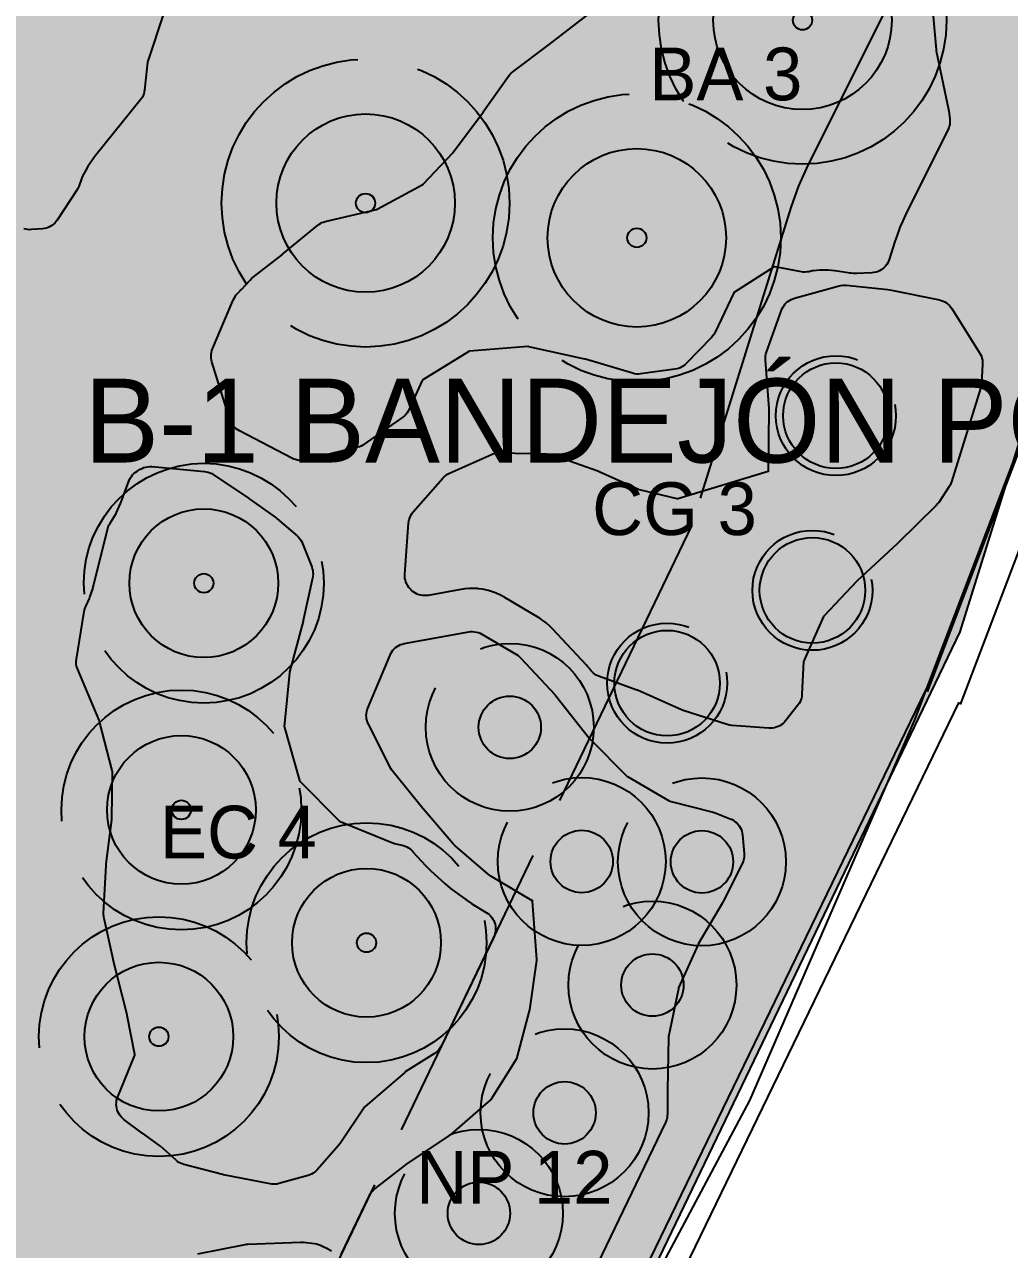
# Model space of a CAD drawing. Header units: metres. Extents: x 1 to 213, y 1 to 147.
# Drawn here: x 55.5 to 59.61, y 27.23 to 32.34 of the extents above; entities that cross this region are included whole.
import ezdxf
from ezdxf.enums import TextEntityAlignment as Align

# ---------------------------------------------------------------- set-up
doc = ezdxf.new("R2010")
doc.units = ezdxf.units.M
doc.linetypes.add('DASHED', pattern=[1.524, 1.27, -0.254])
for name, color, linetype in [('00-BASE-ARQUITECTURA', 8, 'Continuous'), ('PJ-ARBUSTOS', 82, 'Continuous'), ('PJ-COPA-ADULTA', 8, 'DASHED'), ('PJ-CUBRESUELOS', 150, 'Continuous'), ('PJ-ETIQUETAS', 7, 'Continuous'), ('PJ-GRAVILLA', 42, 'Continuous'), ('PJ-HERBACEAS', 212, 'Continuous'), ('PJ-LIMITE-JARDIN', 7, 'Continuous'), ('PJ-MASAS', 92, 'Continuous'), ('PJ-MASAS-RELLENO', 92, 'Continuous'), ('PJ-RIEGO-SECTORES', 5, 'Continuous'), ('PJ-VISIBILIDAD', 1, 'DASHED'), ('PJ-ZONAS-TIPOLOGIA', 30, 'Continuous')]:
    doc.layers.add(name, color=color, linetype=linetype)

# ---------------------------------------------------------------- blocks, each defined once
blk = doc.blocks.new('PJ_BA')
for radius in [0.372, 0.04]:
    blk.add_circle((0, 0), radius)
at = {"flags": 1}
for tag, p, height in [('CODIGO', (0.15, 0.15), 0.2), ('ESPECIE', (0.15, -0.1), 0.15), ('ZONA', (0.15, -0.3), 0.15)]:
    blk.add_attdef(tag, p, '', height=height, dxfattribs=at)
blk = doc.blocks.new('PJ_EC')
for radius in [0.31, 0.04]:
    blk.add_circle((0, 0), radius)
at = {"flags": 1}
for tag, p, height in [('CODIGO', (0.15, 0.15), 0.2), ('ESPECIE', (0.15, -0.1), 0.15), ('ZONA', (0.15, -0.3), 0.15)]:
    blk.add_attdef(tag, p, '', height=height, dxfattribs=at)
blk = doc.blocks.new('PJ_NP')
blk.add_circle((0, 0), 0.13)
at = {"flags": 1}
for tag, p, height in [('CODIGO', (0.15, 0.15), 0.2), ('ESPECIE', (0.15, -0.1), 0.15), ('ZONA', (0.15, -0.3), 0.15)]:
    blk.add_attdef(tag, p, '', height=height, dxfattribs=at)
blk = doc.blocks.new('PJ_CG')
blk.add_circle((0, 0), 0.22)
at = {"flags": 1}
for tag, p, height in [('CODIGO', (0.15, 0.15), 0.2), ('ESPECIE', (0.15, -0.1), 0.15), ('ZONA', (0.15, -0.3), 0.15)]:
    blk.add_attdef(tag, p, '', height=height, dxfattribs=at)

msp = doc.modelspace()

# ---------------------------------------------------------------- hatches: boundary and pattern name
at = {"layer": 'PJ-GRAVILLA'}
h = msp.add_hatch(dxfattribs=at)
h.set_pattern_fill('GRAVEL', scale=0.03)
h.paths.add_polyline_path([(52.0788, 40.2607), (63.1031, 40.2166), (63.1913, 39.8639), (60.2368, 32.0146), (59.8399, 31.2208), (59.3989, 29.8097), (57.7673, 26.4142), (56.4444, 24.4739), (55.2097, 23.0187), (53.0489, 21.0344), (51.9024, 20.2406), (51.8583, 39.1142), (52.0347, 39.5111), (52.0788, 40.2607)])
at = {"layer": 'PJ-MASAS-RELLENO'}
for points in [[(54.3341, 32.5802), (54.3303, 32.5875), (54.3272, 32.5952), (54.325, 32.6032), (54.3236, 32.6113), (54.3231, 32.6196), (54.3234, 32.6278), (54.3245, 32.636), (54.3607, 32.8223), (54.3624, 32.8293), (54.3647, 32.8361), (54.3676, 32.8426), (54.371, 32.8489), (54.4689, 33.0084), (54.4714, 33.0122), (54.5864, 33.1778), (54.5873, 33.1791), (54.588, 33.1804), (54.6758, 33.3597), (54.6765, 33.3613), (54.6771, 33.3631), (54.7318, 33.5599), (54.7319, 33.5605), (54.7817, 33.7515), (54.7846, 33.7604), (54.7885, 33.7689), (54.8727, 33.927), (54.8764, 33.9332), (54.8806, 33.939), (54.8853, 33.9445), (54.8905, 33.9495), (55.038, 34.0792), (55.045, 34.0847), (55.0527, 34.0894), (55.2637, 34.204), (55.2639, 34.2041), (55.4822, 34.3219), (55.4836, 34.3227), (55.4849, 34.3238), (55.6429, 34.4689), (55.6442, 34.4702), (55.6449, 34.4719), (55.7145, 34.6597), (55.7151, 34.6614), (55.7151, 34.6632), (55.7129, 34.8866), (55.7127, 34.8902), (55.6898, 35.1202), (55.6894, 35.1313), (55.6973, 35.3324), (55.698, 35.3398), (55.6993, 35.347), (55.7012, 35.3541), (55.7038, 35.361), (55.7773, 35.531), (55.781, 35.5385), (55.7855, 35.5456), (55.7907, 35.5522), (55.7966, 35.5582), (55.8031, 35.5635), (55.8101, 35.5681), (55.9735, 35.6647), (55.9804, 35.6683), (55.9876, 35.6712), (55.9951, 35.6735), (56.0028, 35.675), (56.0106, 35.6757), (56.2156, 35.6849), (56.22, 35.685), (56.4222, 35.683), (56.4239, 35.683), (56.4255, 35.6832), (56.6346, 35.7154), (56.6379, 35.7158), (56.7907, 35.7329), (56.7988, 35.7333), (56.8068, 35.733), (56.8148, 35.7319), (56.8227, 35.7299), (56.8303, 35.7272), (56.8375, 35.7238), (56.8444, 35.7196), (56.8509, 35.7147), (56.8568, 35.7093), (56.9706, 35.5928), (56.9716, 35.5919), (56.9794, 35.5844), (56.9803, 35.5835), (56.9873, 35.5773), (56.9883, 35.5764), (56.9966, 35.5695), (56.9976, 35.5687), (57.1615, 35.4408), (57.1623, 35.4402), (57.1688, 35.4354), (57.1696, 35.4348), (57.175, 35.431), (57.1767, 35.4299), (57.1903, 35.4213), (57.1921, 35.4202), (57.1974, 35.4173), (57.1992, 35.4163), (57.2136, 35.4092), (57.2155, 35.4083), (57.2215, 35.4057), (57.2224, 35.4053), (57.2299, 35.4023), (57.2309, 35.4019), (57.3995, 35.3386), (57.4003, 35.3382), (57.4071, 35.3359), (57.4079, 35.3356), (57.4135, 35.3338), (57.4152, 35.3333), (57.429, 35.3295), (57.4307, 35.329), (57.4354, 35.3279), (57.4431, 35.3258), (57.4506, 35.3228), (57.4577, 35.3191), (57.4645, 35.3148), (57.4707, 35.3098), (57.4764, 35.3041), (57.5716, 35.2007), (57.5734, 35.199), (57.5753, 35.1975), (57.7559, 35.0786), (57.7575, 35.0777), (57.7592, 35.0774), (57.957, 35.0507), (57.9588, 35.0506), (57.9606, 35.0509), (58.1489, 35.0967), (58.1591, 35.0985), (58.2936, 35.1132), (58.3016, 35.1136), (58.3096, 35.1133), (58.3175, 35.1122), (58.3252, 35.1103), (58.3328, 35.1076), (58.34, 35.1042), (58.3468, 35.1001), (58.3532, 35.0953), (58.4503, 35.0153), (58.4561, 35.01), (58.4614, 35.0041), (58.466, 34.9978), (58.47, 34.9911), (58.4734, 34.984), (58.476, 34.9766), (58.4779, 34.969), (58.479, 34.9612), (58.4929, 34.8166), (58.4933, 34.8085), (58.4928, 34.8005), (58.4915, 34.7925), (58.4895, 34.7847), (58.4867, 34.7771), (58.4148, 34.6112), (58.4146, 34.6108), (58.3366, 34.4256), (58.3348, 34.4203), (58.28, 34.2138), (58.2796, 34.212), (58.2608, 34.1257), (58.2588, 34.1184), (58.2562, 34.1113), (58.2529, 34.1046), (58.249, 34.0981), (58.2446, 34.0921), (58.0787, 33.8891), (58.0738, 33.8837), (58.0684, 33.8787), (58.0626, 33.8742), (58.0421, 33.8599), (58.038, 33.8566), (58.0115, 33.8324), (58.0097, 33.8306), (57.8183, 33.6312), (57.8127, 33.6259), (57.8067, 33.6212), (57.8003, 33.6171), (57.7935, 33.6137), (57.786, 33.6103), (57.7814, 33.6078), (57.7492, 33.5878), (57.7449, 33.5848), (57.7145, 33.5599), (57.7126, 33.5582), (57.7052, 33.5513), (57.6993, 33.5463), (57.6929, 33.5419), (57.6862, 33.5381), (57.6791, 33.535), (57.6718, 33.5326), (57.6642, 33.5309), (57.6565, 33.5299), (57.5272, 33.5202), (57.5212, 33.52), (57.2688, 33.5202), (57.2667, 33.5201), (57.2646, 33.5195), (57.0502, 33.4481), (57.0484, 33.4474), (57.0467, 33.4463), (56.9049, 33.345), (56.9032, 33.3436), (56.9018, 33.3419), (56.7694, 33.1553), (56.7679, 33.153), (56.6696, 32.9918), (56.665, 32.985), (56.6597, 32.9788), (56.5195, 32.8292), (56.5132, 32.8231), (56.3659, 32.697), (56.3634, 32.695), (56.2003, 32.5665), (56.1988, 32.5652), (56.1976, 32.5636), (56.0832, 32.3976), (56.0822, 32.396), (56.0815, 32.3943), (56.0138, 32.1885), (56.0133, 32.1865), (56.013, 32.1845), (56.0001, 32.0683), (55.9989, 32.0607), (55.997, 32.0534), (55.9944, 32.0462), (55.9911, 32.0394), (55.9872, 32.0328), (55.9827, 32.0267), (55.797, 31.7975), (55.7954, 31.7955), (55.7664, 31.7544), (55.7637, 31.75), (55.7409, 31.7067), (55.7388, 31.7019), (55.7258, 31.6669), (55.7222, 31.6586), (55.7177, 31.6508), (55.636, 31.526), (55.6312, 31.5194), (55.6258, 31.5134), (55.6198, 31.5079), (55.6132, 31.5031), (55.6062, 31.4989), (55.5988, 31.4955), (55.5911, 31.4929), (55.5832, 31.4911), (55.5751, 31.4901), (55.5282, 31.4865), (55.5204, 31.4863), (55.5126, 31.4869), (55.5049, 31.4882), (55.4974, 31.4903), (55.4901, 31.4931), (55.4831, 31.4965), (55.4765, 31.5007), (55.4703, 31.5054), (55.4647, 31.5108), (55.4618, 31.5137), (55.4605, 31.515), (55.4561, 31.5192), (55.4554, 31.5198), (55.4499, 31.5248), (55.4492, 31.5254), (55.2744, 31.6759), (55.2735, 31.6766), (55.2727, 31.6773), (55.2718, 31.6781), (55.139, 31.7893), (55.1328, 31.7951), (55.1272, 31.8016), (55.1223, 31.8085), (55.1183, 31.816), (55.115, 31.8238), (55.0882, 31.8991), (55.0876, 31.9007), (55.0868, 31.9022), (54.9819, 32.0895), (54.981, 32.091), (54.9797, 32.0922), (54.828, 32.2212), (54.8246, 32.2238), (54.6677, 32.3306), (54.6662, 32.3315), (54.6645, 32.332), (54.4813, 32.3775), (54.4737, 32.3798), (54.4663, 32.3828), (54.4593, 32.3866), (54.4527, 32.391), (54.4466, 32.3961), (54.441, 32.4017), (54.4359, 32.4079), (54.4316, 32.4146), (54.3341, 32.5802)], [(56.4414, 31.277), (56.4461, 31.2822), (56.4529, 31.2882), (56.5748, 31.3832), (56.5757, 31.3839), (56.721, 31.5041), (56.7269, 31.5085), (56.7331, 31.5124), (56.7397, 31.5157), (56.7466, 31.5183), (56.7537, 31.5203), (56.9669, 31.5704), (56.9686, 31.5709), (56.9702, 31.5717), (57.1579, 31.6729), (57.1597, 31.674), (57.1612, 31.6755), (57.2857, 31.8074), (57.2887, 31.811), (57.4112, 31.9765), (57.4117, 31.9771), (57.5181, 32.1265), (57.5231, 32.1329), (57.5288, 32.1387), (57.535, 32.1439), (57.6869, 32.259), (57.8511, 32.3846), (57.8513, 32.3847), (58.0018, 32.4992), (58.0033, 32.5004), (58.0043, 32.5019), (58.1237, 32.6985), (58.1246, 32.7001), (58.125, 32.7018), (58.1659, 32.9132), (58.1665, 32.9184), (58.1753, 33.0615), (58.1762, 33.0698), (58.178, 33.0779), (58.1807, 33.0858), (58.1842, 33.0935), (58.1884, 33.1007), (58.1934, 33.1074), (58.1957, 33.1102), (58.2178, 33.141), (58.2206, 33.1455), (58.2385, 33.1789), (58.2409, 33.1843), (58.2438, 33.1909), (58.2478, 33.1979), (58.2524, 33.2045), (58.2577, 33.2106), (58.4485, 33.4094), (58.4502, 33.4114), (58.4733, 33.4388), (58.4764, 33.443), (58.495, 33.4721), (58.4975, 33.4767), (58.5133, 33.5104), (58.5134, 33.5103), (58.5147, 33.5133), (58.5189, 33.5205), (58.5239, 33.5272), (58.6687, 33.7044), (58.6742, 33.7105), (58.6804, 33.716), (58.6871, 33.7209), (58.6942, 33.725), (58.7018, 33.7284), (58.7096, 33.7309), (58.7671, 33.7466), (58.7744, 33.7482), (58.7817, 33.7491), (58.7891, 33.7494), (58.7965, 33.749), (58.8038, 33.7479), (58.811, 33.7461), (59.0075, 33.6876), (59.0145, 33.6852), (59.0211, 33.6821), (59.0275, 33.6785), (59.0335, 33.6743), (59.1588, 33.5779), (59.1646, 33.573), (59.1698, 33.5675), (59.2582, 33.4679), (59.2625, 33.4625), (59.2664, 33.4568), (59.2698, 33.4508), (59.2726, 33.4445), (59.3379, 33.2811), (59.3404, 33.276), (59.4428, 33.098), (59.4465, 33.0909), (59.4494, 33.0835), (59.4515, 33.0757), (59.4762, 32.9662), (59.4776, 32.9582), (59.4782, 32.9502), (59.4779, 32.9421), (59.4769, 32.9341), (59.475, 32.9262), (59.4723, 32.9186), (59.4689, 32.9112), (59.4191, 32.817), (59.4166, 32.8125), (59.3164, 32.6495), (59.3155, 32.6479), (59.3151, 32.6461), (59.2807, 32.4598), (59.2805, 32.4581), (59.2806, 32.4563), (59.3, 32.2365), (59.3007, 32.2318), (59.3519, 31.9869), (59.3529, 31.9809), (59.357, 31.9492), (59.3576, 31.9413), (59.3575, 31.9334), (59.3565, 31.9255), (59.3548, 31.9178), (59.3524, 31.9103), (59.3492, 31.9031), (59.1773, 31.5593), (59.177, 31.5586), (59.1721, 31.5484), (59.1718, 31.5477), (59.1552, 31.5108), (59.1545, 31.5093), (59.1461, 31.4884), (59.1456, 31.4869), (59.1319, 31.4488), (59.1317, 31.448), (59.1281, 31.4374), (59.1278, 31.4366), (59.1047, 31.3624), (59.1019, 31.3548), (59.0983, 31.3475), (59.0939, 31.3406), (59.089, 31.3341), (59.0833, 31.3282), (59.0771, 31.3229), (59.0704, 31.3183), (59.0633, 31.3143), (59.0558, 31.3112), (59.048, 31.3088), (59.04, 31.3072), (59.0319, 31.3064), (58.9699, 31.3036), (58.9624, 31.3036), (58.9608, 31.3037), (58.9569, 31.304), (58.9462, 31.305), (58.9423, 31.3055), (58.8787, 31.315), (58.8767, 31.3152), (58.8496, 31.3178), (58.8455, 31.318), (58.8193, 31.3179), (58.8152, 31.3177), (58.7891, 31.3149), (58.7851, 31.3143), (58.7699, 31.3111), (58.7621, 31.3099), (58.7542, 31.3094), (58.7463, 31.3097), (58.7385, 31.3108), (58.6289, 31.3316), (58.6271, 31.3319), (58.6255, 31.331), (58.459, 31.2261), (58.4574, 31.225), (58.4565, 31.2234), (58.3788, 31.0588), (58.3747, 31.0511), (58.3697, 31.0439), (58.364, 31.0373), (58.2581, 30.9281), (58.2526, 30.9229), (58.2466, 30.9182), (58.2401, 30.9142), (58.2334, 30.9107), (58.2263, 30.908), (58.219, 30.9059), (58.2115, 30.9045), (58.0677, 30.8848), (58.0591, 30.8841), (58.0506, 30.8843), (58.0421, 30.8854), (58.0338, 30.8874), (57.8379, 30.9462), (57.835, 30.9469), (57.6025, 30.9982), (57.6006, 30.9985), (57.5986, 30.9985), (57.3552, 30.98), (57.3533, 30.9798), (57.3516, 30.9788), (57.16, 30.8598), (57.1584, 30.8587), (57.1575, 30.857), (57.1034, 30.7373), (57.0995, 30.7298), (57.0948, 30.7227), (57.0894, 30.7161), (57.0833, 30.7102), (57.0767, 30.7049), (56.9161, 30.5915), (56.9098, 30.5874), (56.903, 30.584), (56.896, 30.5812), (56.8887, 30.5791), (56.6703, 30.5265), (56.6622, 30.525), (56.6541, 30.5243), (56.6459, 30.5245), (56.6378, 30.5255), (56.6299, 30.5273), (56.6221, 30.5299), (56.6147, 30.5333), (56.3957, 30.6471), (56.3889, 30.6511), (56.3825, 30.6557), (56.3766, 30.661), (56.3712, 30.6668), (56.3664, 30.6731), (56.3623, 30.6798), (56.3589, 30.6869), (56.3562, 30.6943), (56.2814, 30.935), (56.2794, 30.9427), (56.2782, 30.9506), (56.2778, 30.9586), (56.2782, 30.9666), (56.2794, 30.9745), (56.2813, 30.9822), (56.2841, 30.9897), (56.3679, 31.189), (56.371, 31.1956), (56.3747, 31.2018), (56.3827, 31.214), (56.3874, 31.2204), (56.3927, 31.2264), (56.3985, 31.2317), (56.4008, 31.2336), (56.4046, 31.2372), (56.4387, 31.2741), (56.4413, 31.2771), (56.4414, 31.277)], [(57.1011, 30.2629), (57.1019, 30.2703), (57.1035, 30.2775), (57.1057, 30.2845), (57.1085, 30.2913), (57.112, 30.2979), (57.116, 30.304), (57.1206, 30.3098), (57.2436, 30.4502), (57.2496, 30.4564), (57.2562, 30.4619), (57.2634, 30.4666), (57.2711, 30.4706), (57.4462, 30.5488), (57.4527, 30.5514), (57.4595, 30.5534), (57.4665, 30.5548), (57.4735, 30.5556), (57.4806, 30.5557), (57.6768, 30.5513), (57.6852, 30.5507), (57.6935, 30.5492), (57.7015, 30.5468), (57.8895, 30.4808), (57.896, 30.4782), (58.0592, 30.4043), (58.0609, 30.4036), (58.0627, 30.4031), (58.2186, 30.3657), (58.2206, 30.3653), (58.2227, 30.3658), (58.5994, 30.479), (58.6012, 30.4797), (58.6013, 30.4815), (58.6041, 30.7371), (58.604, 30.7405), (58.5886, 30.9428), (58.5884, 30.9512), (58.5891, 30.9596), (58.5906, 30.9678), (58.593, 30.9759), (58.6555, 31.1504), (58.6584, 31.1575), (58.662, 31.1642), (58.6662, 31.1706), (58.671, 31.1766), (58.6763, 31.1821), (58.6822, 31.187), (58.6885, 31.1914), (58.6952, 31.1951), (58.7022, 31.1982), (58.7095, 31.2006), (58.8961, 31.2521), (58.9033, 31.2538), (58.9106, 31.2547), (58.918, 31.255), (58.9254, 31.2546), (59.0984, 31.2373), (59.1066, 31.236), (59.3138, 31.1932), (59.3216, 31.1912), (59.3291, 31.1884), (59.3363, 31.1848), (59.3432, 31.1806), (59.3495, 31.1757), (59.3554, 31.1701), (59.3606, 31.1641), (59.3653, 31.1575), (59.4813, 30.9733), (59.4853, 30.9661), (59.4885, 30.9585), (59.491, 30.9507), (59.4927, 30.9426), (59.4935, 30.9344), (59.4934, 30.9262), (59.4888, 30.843), (59.4881, 30.8364), (59.487, 30.8299), (59.4853, 30.8236), (59.364, 30.4354), (59.3614, 30.4284), (59.3582, 30.4216), (59.3544, 30.4152), (59.3108, 30.3492), (59.3058, 30.3425), (59.3002, 30.3363), (59.1407, 30.1792), (59.139, 30.1776), (58.9715, 30.0218), (58.9698, 30.0201), (58.8333, 29.8767), (58.8318, 29.875), (58.8308, 29.873), (58.7484, 29.6887), (58.7477, 29.687), (58.7475, 29.6851), (58.7408, 29.5495), (58.74, 29.5413), (58.7383, 29.5332), (58.7359, 29.5254), (58.7326, 29.5178), (58.7285, 29.5106), (58.7238, 29.5039), (58.6715, 29.4376), (58.6664, 29.4317), (58.6607, 29.4264), (58.6546, 29.4216), (58.6479, 29.4175), (58.641, 29.414), (58.6337, 29.4112), (58.6262, 29.4091), (58.6185, 29.4078), (58.6107, 29.4072), (58.6029, 29.4074), (58.4479, 29.4187), (58.4384, 29.42), (58.429, 29.4224), (58.2458, 29.4818), (58.2382, 29.4847), (58.0547, 29.5657), (58.0521, 29.5667), (57.8967, 29.6226), (57.8898, 29.6254), (57.8833, 29.6289), (57.877, 29.6329), (57.8712, 29.6376), (57.8658, 29.6427), (57.861, 29.6483), (57.8564, 29.6541), (57.8559, 29.6547), (57.8517, 29.6598), (57.8512, 29.6605), (57.8474, 29.6648), (57.8468, 29.6655), (57.8424, 29.6704), (57.8419, 29.671), (57.7005, 29.8225), (57.6998, 29.8232), (57.6945, 29.8287), (57.6938, 29.8293), (57.6894, 29.8337), (57.688, 29.835), (57.6765, 29.8451), (57.6751, 29.8463), (57.6706, 29.8499), (57.6691, 29.8511), (57.6567, 29.86), (57.6552, 29.8611), (57.65, 29.8645), (57.6492, 29.865), (57.6427, 29.8691), (57.6419, 29.8696), (57.4987, 29.9542), (57.4978, 29.9547), (57.4907, 29.9586), (57.4898, 29.9591), (57.4839, 29.9622), (57.4821, 29.9631), (57.4673, 29.9699), (57.4654, 29.9707), (57.4597, 29.973), (57.4578, 29.9737), (57.4424, 29.979), (57.4404, 29.9796), (57.4345, 29.9813), (57.4326, 29.9818), (57.4167, 29.9855), (57.4147, 29.9859), (57.4087, 29.987), (57.4066, 29.9873), (57.3905, 29.9893), (57.3884, 29.9895), (57.3823, 29.99), (57.3803, 29.9901), (57.364, 29.9904), (57.3619, 29.9904), (57.3558, 29.9903), (57.3538, 29.9902), (57.3375, 29.9889), (57.3355, 29.9887), (57.3289, 29.9878), (57.3279, 29.9877), (57.3199, 29.9864), (57.3189, 29.9863), (57.183, 29.9615), (57.1751, 29.9604), (57.1672, 29.9602), (57.1593, 29.9607), (57.1515, 29.962), (57.1439, 29.9641), (57.1365, 29.9669), (57.1294, 29.9705), (57.1227, 29.9747), (57.1164, 29.9795), (57.1107, 29.985), (57.1074, 29.9885), (57.1019, 29.9948), (57.0972, 30.0017), (57.0932, 30.009), (57.09, 30.0167), (57.0876, 30.0247), (57.086, 30.0329), (57.0853, 30.0412), (57.0855, 30.0495), (57.1011, 30.2629)], [(55.7216, 29.6521), (55.719, 29.6591), (55.7171, 29.6663), (55.7159, 29.6736), (55.7153, 29.6811), (55.7155, 29.6885), (55.7163, 29.6959), (55.7484, 29.8943), (55.7499, 29.9016), (55.7522, 29.9088), (55.7551, 29.9157), (55.7708, 29.9489), (55.7727, 29.9538), (55.7841, 29.9892), (55.7848, 29.9917), (55.847, 30.2398), (55.8492, 30.2468), (55.8519, 30.2536), (55.8552, 30.2601), (55.8592, 30.2663), (55.8609, 30.2688), (55.8815, 30.3025), (55.8839, 30.3072), (55.9004, 30.3446), (55.9014, 30.347), (55.9345, 30.4374), (55.9375, 30.4445), (55.9411, 30.4513), (55.9455, 30.4577), (55.9504, 30.4637), (55.9558, 30.4692), (55.9618, 30.4741), (55.9682, 30.4784), (55.9826, 30.4871), (55.9901, 30.4911), (55.9979, 30.4942), (56.0061, 30.4966), (56.0144, 30.498), (56.0228, 30.4986), (56.0313, 30.4983), (56.2498, 30.4782), (56.2577, 30.4771), (56.2654, 30.4752), (56.2729, 30.4725), (56.2801, 30.4691), (56.287, 30.465), (56.4331, 30.3672), (56.4353, 30.3656), (56.5484, 30.2843), (56.5538, 30.28), (56.6364, 30.209), (56.6421, 30.2036), (56.6471, 30.1978), (56.6516, 30.1915), (56.6555, 30.1847), (56.6587, 30.1777), (56.6972, 30.0801), (56.6997, 30.0726), (56.7015, 30.0649), (56.7025, 30.0571), (56.7028, 30.0492), (56.7022, 30.0413), (56.7009, 30.0335), (56.6621, 29.8571), (56.6613, 29.8539), (56.605, 29.641), (56.6047, 29.6394), (56.6044, 29.6378), (56.5828, 29.4138), (56.5827, 29.412), (56.5831, 29.4102), (56.646, 29.1901), (56.6467, 29.1883), (56.648, 29.1868), (56.8101, 29.0225), (56.8115, 29.0211), (56.8134, 29.0203), (57.0384, 28.9284), (57.0401, 28.9278), (57.0417, 28.9274), (57.0731, 28.9205), (57.0802, 28.9186), (57.0871, 28.9161), (57.0938, 28.9129), (57.1001, 28.9092), (57.106, 28.9048), (57.1116, 28.9), (57.1166, 28.8946), (57.1183, 28.8927), (57.1711, 28.8345), (57.1724, 28.8331), (57.1918, 28.8136), (57.1933, 28.8123), (57.2515, 28.7595), (57.253, 28.7582), (57.2742, 28.7408), (57.2757, 28.7396), (57.3389, 28.6928), (57.3405, 28.6917), (57.3633, 28.6764), (57.365, 28.6753), (57.4247, 28.6395), (57.4312, 28.6352), (57.4373, 28.6302), (57.4429, 28.6246), (57.4479, 28.6185), (57.4523, 28.6119), (57.456, 28.605), (57.459, 28.5977), (57.4612, 28.5901), (57.4627, 28.5824), (57.4635, 28.5745), (57.4634, 28.5666), (57.4626, 28.5588), (57.4611, 28.5511), (57.4587, 28.5435), (57.4557, 28.5363), (57.2382, 28.0837), (57.2346, 28.0771), (57.2305, 28.0709), (57.2258, 28.0651), (57.2206, 28.0598), (57.2149, 28.0549), (57.2088, 28.0507), (57.0873, 27.974), (57.086, 27.9732), (57.0849, 27.9723), (56.92, 27.8296), (56.9187, 27.8284), (56.9177, 27.827), (56.8154, 27.6752), (56.8089, 27.6668), (56.72, 27.5665), (56.7147, 27.5611), (56.7088, 27.5561), (56.7026, 27.5518), (56.6959, 27.5481), (56.689, 27.545), (56.6817, 27.5426), (56.5602, 27.5085), (56.553, 27.5069), (56.5456, 27.5059), (56.5381, 27.5056), (56.5306, 27.506), (56.5233, 27.5071), (56.3301, 27.545), (56.3252, 27.5461), (56.1646, 27.5882), (56.1574, 27.5904), (56.1505, 27.5933), (56.1438, 27.5969), (56.1375, 27.6011), (56.1317, 27.6059), (56.0662, 27.6643), (56.063, 27.6669), (55.9912, 27.7185), (55.9899, 27.7195), (55.9144, 27.7762), (55.9082, 27.7814), (55.9025, 27.7872), (55.8975, 27.7936), (55.8931, 27.8004), (55.8894, 27.8076), (55.8865, 27.8152), (55.8844, 27.823), (55.883, 27.831), (55.8825, 27.8391), (55.8828, 27.8472), (55.8839, 27.8552), (55.8858, 27.8631), (55.8885, 27.8707), (55.9598, 28.0436), (55.9604, 28.0454), (55.9602, 28.0473), (55.9278, 28.21), (55.9274, 28.2119), (55.87, 28.4421), (55.8695, 28.4441), (55.8316, 28.6147), (55.8304, 28.6218), (55.8298, 28.6289), (55.8298, 28.6361), (55.8399, 28.8354), (55.8405, 28.8414), (55.864, 29.026), (55.8643, 29.0307), (55.8664, 29.2282), (55.8663, 29.2299), (55.8659, 29.2317), (55.8125, 29.4351), (55.8107, 29.4404), (55.7216, 29.6521)], [(55.9372, 26.312), (55.9347, 26.3161), (55.8473, 26.4401), (55.8432, 26.4465), (55.8398, 26.4533), (55.7706, 26.6068), (55.7676, 26.6143), (55.7654, 26.6221), (55.7641, 26.6301), (55.7635, 26.6381), (55.7602, 26.8079), (55.7604, 26.8157), (55.7614, 26.8235), (55.7632, 26.8312), (55.7657, 26.8387), (55.769, 26.8459), (55.8468, 26.998), (55.8503, 27.0041), (55.8544, 27.01), (55.8589, 27.0154), (55.8639, 27.0205), (55.8694, 27.025), (56.0119, 27.1343), (56.0184, 27.1388), (56.0253, 27.1426), (56.0325, 27.1457), (56.2106, 27.2123), (56.2167, 27.2143), (56.2229, 27.2158), (56.4194, 27.2552), (56.4259, 27.2562), (56.4323, 27.2567), (56.6505, 27.2643), (56.6565, 27.2643), (56.6624, 27.2638), (56.7082, 27.2585), (56.7168, 27.2571), (56.7252, 27.2547), (56.7333, 27.2514), (56.7533, 27.2419), (56.7568, 27.2402), (56.7793, 27.2281), (56.7827, 27.2262), (56.8093, 27.2103), (56.811, 27.2093), (56.8146, 27.2074), (56.8163, 27.2066), (56.8172, 27.2082), (56.8191, 27.2117), (56.82, 27.2135), (56.9379, 27.4587), (56.9414, 27.4653), (56.9455, 27.4714), (56.9501, 27.4772), (56.9553, 27.4825), (56.9609, 27.4873), (57.0842, 27.583), (57.0887, 27.5863), (57.2787, 27.7138), (57.2827, 27.7169), (57.4444, 27.8585), (57.4458, 27.8598), (57.447, 27.8615), (57.552, 28.0306), (57.5529, 28.0323), (57.5535, 28.0341), (57.6052, 28.2285), (57.6061, 28.2331), (57.6351, 28.4383), (57.6353, 28.4404), (57.6352, 28.4426), (57.617, 28.6866), (57.6168, 28.6885), (57.6152, 28.6895), (57.4442, 28.7901), (57.4381, 28.7941), (57.4324, 28.7986), (57.2937, 28.9187), (57.2894, 28.9228), (57.2853, 28.9272), (57.162, 29.0716), (57.1608, 29.0731), (57.0366, 29.2259), (57.0316, 29.2327), (57.0274, 29.24), (56.9335, 29.4241), (56.9303, 29.4312), (56.9278, 29.4385), (56.926, 29.446), (56.925, 29.4536), (56.9247, 29.4613), (56.9252, 29.469), (56.9264, 29.4767), (56.9283, 29.4841), (56.9309, 29.4914), (57.0235, 29.7125), (57.0269, 29.7196), (57.031, 29.7264), (57.0358, 29.7328), (57.0412, 29.7386), (57.0471, 29.7439), (57.0536, 29.7486), (57.0604, 29.7526), (57.0677, 29.7559), (57.0752, 29.7585), (57.0829, 29.7603), (57.3517, 29.8093), (57.3597, 29.8103), (57.3679, 29.8105), (57.376, 29.8099), (57.3841, 29.8085), (57.3919, 29.8063), (57.3995, 29.8032), (57.4067, 29.7994), (57.5508, 29.7144), (57.5571, 29.7102), (57.5631, 29.7054), (57.5686, 29.7001), (57.7105, 29.5479), (57.7149, 29.5429), (57.8556, 29.3645), (57.8586, 29.3611), (58.0106, 29.2077), (58.0119, 29.2065), (58.0134, 29.2055), (58.1868, 29.1052), (58.1884, 29.1044), (58.1901, 29.1039), (58.37, 29.0571), (58.3787, 29.0543), (58.4419, 29.0298), (58.4492, 29.0265), (58.4562, 29.0225), (58.4628, 29.0178), (58.4688, 29.0125), (58.4743, 29.0066), (58.4792, 29.0001), (58.4833, 28.9932), (58.4868, 28.986), (58.4895, 28.9784), (58.4915, 28.9705), (58.4926, 28.9626), (58.4997, 28.8852), (58.5001, 28.8778), (58.4997, 28.8704), (58.4987, 28.863), (58.497, 28.8558), (58.4946, 28.8487), (58.4915, 28.8419), (58.4122, 28.6844), (58.4098, 28.6799), (58.3098, 28.5092), (58.3078, 28.5054), (58.2267, 28.3254), (58.2259, 28.3233), (58.2254, 28.3211), (58.1851, 28.1209), (58.1848, 28.1192), (58.1847, 28.1174), (58.1802, 27.8977), (58.1802, 27.8971), (58.1797, 27.7981), (58.1793, 27.791), (58.1783, 27.784), (58.1768, 27.7771), (58.1746, 27.7704), (58.1718, 27.7639), (57.8895, 27.1765), (57.8858, 27.1696), (57.8815, 27.1632), (57.8765, 27.1572), (57.871, 27.1517), (57.8649, 27.1468), (57.6882, 27.0163), (57.6851, 27.0138), (57.5267, 26.8705), (57.525, 26.8688), (57.5236, 26.867), (57.4109, 26.7025), (57.4084, 26.6982), (57.3244, 26.5348), (57.3241, 26.5343), (57.232, 26.3582), (57.2278, 26.3511), (57.1217, 26.191), (57.1149, 26.1821), (56.9844, 26.0348), (56.983, 26.0332), (56.8455, 25.8859), (56.8445, 25.8847), (56.8435, 25.8834), (56.7323, 25.7191), (56.7314, 25.7175), (56.7307, 25.7159), (56.6643, 25.5199), (56.6638, 25.5184), (56.611, 25.3385), (56.6083, 25.3308), (56.6048, 25.3234), (56.6006, 25.3164), (56.5956, 25.3098), (56.5901, 25.3038), (56.5839, 25.2984), (56.5772, 25.2936), (56.5701, 25.2896), (56.5626, 25.2863), (56.3492, 25.2054), (56.3421, 25.2031), (56.3347, 25.2015), (56.3272, 25.2005), (56.3196, 25.2003), (56.3121, 25.2007), (56.3046, 25.2019), (56.2973, 25.2038), (56.1186, 25.2589), (56.1105, 25.2619), (56.1028, 25.2657), (56.0956, 25.2703), (56.0889, 25.2757), (55.9203, 25.4261), (55.9144, 25.432), (55.9091, 25.4384), (55.9045, 25.4454), (55.9007, 25.4528), (55.8976, 25.4605), (55.8954, 25.4685), (55.8941, 25.4767), (55.8935, 25.485), (55.8908, 25.7599), (55.8911, 25.7673), (55.8921, 25.7747), (55.8937, 25.782), (55.896, 25.789), (55.899, 25.7958), (55.9025, 25.8024), (55.9067, 25.8085), (56.0676, 26.0243), (56.0687, 26.026), (56.0681, 26.0278), (56.0047, 26.186), (56.0028, 26.1901), (55.9372, 26.312)]]:
    msp.add_hatch(color=7, dxfattribs=at).paths.add_polyline_path(points)

# ---------------------------------------------------------------- linework, layer by layer
at = {"layer": '00-BASE-ARQUITECTURA'}
for points in [[(132.6056, 42.4603), (98.813, 42.4497), (51.9289, 42.4709), (51.9183, 40.2061), (63.2954, 40.1637), (62.5016, 38.0788), (61.8984, 36.4807), (60.5119, 32.8612), (59.8875, 31.2208), (59.2102, 29.4428), (58.5223, 27.8553), (57.9402, 26.7652), (56.6173, 24.7438), (54.7229, 22.5637), (53.0189, 21.0502), (52.1723, 20.4152), (50.426, 19.3146), (48.5316, 18.3832)], [(63.2954, 40.1637), (59.2631, 29.5592)], [(63.4541, 40.1637), (59.4007, 29.5063)], [(40.69, 16.7746), (44.1613, 17.0769), (47.4647, 17.9601), (50.5373, 19.3807), (53.3161, 21.2954), (55.7378, 23.6606), (57.7396, 26.433), (59.2582, 29.5689)], [(40.6899, 16.6265), (44.1871, 16.931), (47.5152, 17.8207), (50.6107, 19.252), (53.4102, 21.181), (55.8501, 23.5639), (57.8667, 26.3569), (59.3967, 29.5163)]]:
    msp.add_lwpolyline(points, dxfattribs=at)
at = {"layer": 'PJ-COPA-ADULTA'}
for centre, radius in [((58.7431, 32.3595), 0.6), ((56.9217, 31.5971), 0.6), ((58.0525, 31.4525), 0.6), ((58.8823, 30.7107), 0.25), ((56.2474, 30.0122), 0.5), ((58.7843, 29.9823), 0.25), ((58.1787, 29.5954), 0.25), ((57.5228, 29.4112), 0.35), ((56.1538, 29.0668), 0.5), ((57.8227, 28.8517), 0.35), ((58.3238, 28.8503), 0.35), ((56.9256, 28.513), 0.5), ((58.1174, 28.3364), 0.35), ((56.0601, 28.1214), 0.5), ((57.7512, 27.8037), 0.35), ((57.394, 27.3846), 0.35)]:
    msp.add_circle(centre, radius, dxfattribs=at)
at = {"layer": 'PJ-LIMITE-JARDIN'}
msp.add_lwpolyline([(52.0788, 40.2607), (63.1031, 40.2166), (63.1913, 39.8639), (60.2368, 32.0146), (59.8399, 31.2208), (59.3989, 29.8097), (57.7673, 26.4142), (56.4444, 24.4739), (55.2097, 23.0187), (53.0489, 21.0344), (51.9024, 20.2406), (51.8583, 39.1142), (52.0347, 39.5111), (52.0788, 40.2607)], close=True, dxfattribs=at)
at = {"layer": 'PJ-MASAS'}
for points in [[(59.2806, 32.4563), (59.3, 32.2365), (59.3007, 32.2318), (59.3519, 31.9869), (59.3529, 31.9809), (59.357, 31.9492), (59.3576, 31.9413), (59.3575, 31.9334), (59.3565, 31.9255), (59.3548, 31.9178), (59.3524, 31.9103), (59.3492, 31.9031), (59.1773, 31.5593), (59.177, 31.5586), (59.1721, 31.5484), (59.1718, 31.5477), (59.1552, 31.5108), (59.1545, 31.5093), (59.1461, 31.4884), (59.1456, 31.4869), (59.1319, 31.4488), (59.1317, 31.448), (59.1281, 31.4374), (59.1278, 31.4366), (59.1047, 31.3624), (59.1019, 31.3548), (59.0983, 31.3475), (59.0939, 31.3406), (59.089, 31.3341), (59.0833, 31.3282), (59.0771, 31.3229), (59.0704, 31.3183), (59.0633, 31.3143), (59.0558, 31.3112), (59.048, 31.3088), (59.04, 31.3072), (59.0319, 31.3064), (58.9699, 31.3036), (58.9624, 31.3036), (58.9608, 31.3037), (58.9569, 31.304), (58.9462, 31.305), (58.9423, 31.3055), (58.8787, 31.315), (58.8767, 31.3152), (58.8496, 31.3178), (58.8455, 31.318), (58.8193, 31.3179), (58.8152, 31.3177), (58.7891, 31.3149), (58.7851, 31.3143), (58.7699, 31.3111), (58.7621, 31.3099), (58.7542, 31.3094), (58.7463, 31.3097), (58.7385, 31.3108), (58.6289, 31.3316), (58.6271, 31.3319), (58.6255, 31.331), (58.459, 31.2261), (58.4574, 31.225), (58.4565, 31.2234), (58.3788, 31.0588), (58.3747, 31.0511), (58.3697, 31.0439), (58.364, 31.0373), (58.2581, 30.9281), (58.2526, 30.9229), (58.2466, 30.9182), (58.2401, 30.9142), (58.2334, 30.9107), (58.2263, 30.908), (58.219, 30.9059), (58.2115, 30.9045), (58.0677, 30.8848), (58.0591, 30.8841), (58.0506, 30.8843), (58.0421, 30.8854), (58.0338, 30.8874), (57.8379, 30.9462), (57.835, 30.9469), (57.6025, 30.9982), (57.6006, 30.9985), (57.5986, 30.9985), (57.3552, 30.98), (57.3533, 30.9798), (57.3516, 30.9788), (57.16, 30.8598), (57.1584, 30.8587), (57.1575, 30.857), (57.1034, 30.7373), (57.0995, 30.7298), (57.0948, 30.7227), (57.0894, 30.7161), (57.0833, 30.7102), (57.0767, 30.7049), (56.9161, 30.5915), (56.9098, 30.5874), (56.903, 30.584), (56.896, 30.5812), (56.8887, 30.5791), (56.6703, 30.5265), (56.6622, 30.525), (56.6541, 30.5243), (56.6459, 30.5245), (56.6378, 30.5255), (56.6299, 30.5273), (56.6221, 30.5299), (56.6147, 30.5333), (56.3957, 30.6471), (56.3889, 30.6511), (56.3825, 30.6557), (56.3766, 30.661), (56.3712, 30.6668), (56.3664, 30.6731), (56.3623, 30.6798), (56.3589, 30.6869), (56.3562, 30.6943), (56.2814, 30.935), (56.2794, 30.9427), (56.2782, 30.9506), (56.2778, 30.9586), (56.2782, 30.9666), (56.2794, 30.9745), (56.2813, 30.9822), (56.2841, 30.9897), (56.3679, 31.189), (56.371, 31.1956), (56.3747, 31.2018), (56.3827, 31.214), (56.3874, 31.2204), (56.3927, 31.2264), (56.3985, 31.2317), (56.4008, 31.2336), (56.4046, 31.2372), (56.4387, 31.2741), (56.4413, 31.2771), (56.4414, 31.277), (56.4414, 31.277), (56.4461, 31.2822), (56.4529, 31.2882), (56.5748, 31.3832), (56.5757, 31.3839), (56.721, 31.5041), (56.7269, 31.5085), (56.7331, 31.5124), (56.7397, 31.5157), (56.7466, 31.5183), (56.7537, 31.5203), (56.9669, 31.5704), (56.9686, 31.5709), (56.9702, 31.5717), (57.1579, 31.6729), (57.1597, 31.674), (57.1612, 31.6755), (57.2857, 31.8074), (57.2887, 31.811), (57.4112, 31.9765), (57.4117, 31.9771), (57.5181, 32.1265), (57.5231, 32.1329), (57.5288, 32.1387), (57.535, 32.1439), (57.6869, 32.259), (57.8511, 32.3846)], [(56.0815, 32.3943), (56.0138, 32.1885), (56.0133, 32.1865), (56.013, 32.1845), (56.0001, 32.0683), (55.9989, 32.0607), (55.997, 32.0534), (55.9944, 32.0462), (55.9911, 32.0394), (55.9872, 32.0328), (55.9827, 32.0267), (55.797, 31.7975), (55.7954, 31.7955), (55.7664, 31.7544), (55.7637, 31.75), (55.7409, 31.7067), (55.7388, 31.7019), (55.7258, 31.6669), (55.7222, 31.6586), (55.7177, 31.6508), (55.636, 31.526), (55.6312, 31.5194), (55.6258, 31.5134), (55.6198, 31.5079), (55.6132, 31.5031), (55.6062, 31.4989), (55.5988, 31.4955), (55.5911, 31.4929), (55.5832, 31.4911), (55.5751, 31.4901), (55.5282, 31.4865), (55.5204, 31.4863), (55.5126, 31.4869), (55.5049, 31.4882), (55.4974, 31.4903)], [(56.82, 27.2135), (56.9379, 27.4587), (56.9414, 27.4653), (56.9455, 27.4714), (56.9501, 27.4772), (56.9553, 27.4825), (56.9609, 27.4873), (57.0842, 27.583), (57.0887, 27.5863), (57.2787, 27.7138), (57.2827, 27.7169), (57.4444, 27.8585), (57.4458, 27.8598), (57.447, 27.8615), (57.552, 28.0306), (57.5529, 28.0323), (57.5535, 28.0341), (57.6052, 28.2285), (57.6061, 28.2331), (57.6351, 28.4383), (57.6353, 28.4404), (57.6352, 28.4426), (57.617, 28.6866), (57.6168, 28.6885), (57.6152, 28.6895), (57.4442, 28.7901), (57.4381, 28.7941), (57.4324, 28.7986), (57.2937, 28.9187), (57.2894, 28.9228), (57.2853, 28.9272), (57.162, 29.0716), (57.1608, 29.0731), (57.0366, 29.2259), (57.0316, 29.2327), (57.0274, 29.24), (56.9335, 29.4241), (56.9303, 29.4312), (56.9278, 29.4385), (56.926, 29.446), (56.925, 29.4536), (56.9247, 29.4613), (56.9252, 29.469), (56.9264, 29.4767), (56.9283, 29.4841), (56.9309, 29.4914), (57.0235, 29.7125), (57.0269, 29.7196), (57.031, 29.7264), (57.0358, 29.7328), (57.0412, 29.7386), (57.0471, 29.7439), (57.0536, 29.7486), (57.0604, 29.7526), (57.0677, 29.7559), (57.0752, 29.7585), (57.0829, 29.7603), (57.3517, 29.8093), (57.3597, 29.8103), (57.3679, 29.8105), (57.376, 29.8099), (57.3841, 29.8085), (57.3919, 29.8063), (57.3995, 29.8032), (57.4067, 29.7994), (57.5508, 29.7144), (57.5571, 29.7102), (57.5631, 29.7054), (57.5686, 29.7001), (57.7105, 29.5479), (57.7149, 29.5429), (57.8556, 29.3645), (57.8586, 29.3611), (58.0106, 29.2077), (58.0119, 29.2065), (58.0134, 29.2055), (58.1868, 29.1052), (58.1884, 29.1044), (58.1901, 29.1039), (58.37, 29.0571), (58.3787, 29.0543), (58.4419, 29.0298), (58.4492, 29.0265), (58.4562, 29.0225), (58.4628, 29.0178), (58.4688, 29.0125), (58.4743, 29.0066), (58.4792, 29.0001), (58.4833, 28.9932), (58.4868, 28.986), (58.4895, 28.9784), (58.4915, 28.9705), (58.4926, 28.9626), (58.4997, 28.8852), (58.5001, 28.8778), (58.4997, 28.8704), (58.4987, 28.863), (58.497, 28.8558), (58.4946, 28.8487), (58.4915, 28.8419), (58.4122, 28.6844), (58.4098, 28.6799), (58.3098, 28.5092), (58.3078, 28.5054), (58.2267, 28.3254), (58.2259, 28.3233), (58.2254, 28.3211), (58.1851, 28.1209), (58.1848, 28.1192), (58.1847, 28.1174), (58.1802, 27.8977), (58.1802, 27.8971), (58.1797, 27.7981), (58.1793, 27.791), (58.1783, 27.784), (58.1768, 27.7771), (58.1746, 27.7704), (58.1718, 27.7639), (57.8895, 27.1765)], [(56.2229, 27.2158), (56.4194, 27.2552), (56.4259, 27.2562), (56.4323, 27.2567), (56.6505, 27.2643), (56.6565, 27.2643), (56.6624, 27.2638), (56.7082, 27.2585), (56.7168, 27.2571), (56.7252, 27.2547), (56.7333, 27.2514), (56.7533, 27.2419), (56.7568, 27.2402), (56.7793, 27.2281)]]:
    msp.add_lwpolyline(points, dxfattribs=at)
for points in [[(57.1011, 30.2629), (57.1019, 30.2703), (57.1035, 30.2775), (57.1057, 30.2845), (57.1085, 30.2913), (57.112, 30.2979), (57.116, 30.304), (57.1206, 30.3098), (57.2436, 30.4502), (57.2496, 30.4564), (57.2562, 30.4619), (57.2634, 30.4666), (57.2711, 30.4706), (57.4462, 30.5488), (57.4527, 30.5514), (57.4595, 30.5534), (57.4665, 30.5548), (57.4735, 30.5556), (57.4806, 30.5557), (57.6768, 30.5513), (57.6852, 30.5507), (57.6935, 30.5492), (57.7015, 30.5468), (57.8895, 30.4808), (57.896, 30.4782), (58.0592, 30.4043), (58.0609, 30.4036), (58.0627, 30.4031), (58.2186, 30.3657), (58.2206, 30.3653), (58.2227, 30.3658), (58.5994, 30.479), (58.6012, 30.4797), (58.6013, 30.4815), (58.6041, 30.7371), (58.604, 30.7405), (58.5886, 30.9428), (58.5884, 30.9512), (58.5891, 30.9596), (58.5906, 30.9678), (58.593, 30.9759), (58.6555, 31.1504), (58.6584, 31.1575), (58.662, 31.1642), (58.6662, 31.1706), (58.671, 31.1766), (58.6763, 31.1821), (58.6822, 31.187), (58.6885, 31.1914), (58.6952, 31.1951), (58.7022, 31.1982), (58.7095, 31.2006), (58.8961, 31.2521), (58.9033, 31.2538), (58.9106, 31.2547), (58.918, 31.255), (58.9254, 31.2546), (59.0984, 31.2373), (59.1066, 31.236), (59.3138, 31.1932), (59.3216, 31.1912), (59.3291, 31.1884), (59.3363, 31.1848), (59.3432, 31.1806), (59.3495, 31.1757), (59.3554, 31.1701), (59.3606, 31.1641), (59.3653, 31.1575), (59.4813, 30.9733), (59.4853, 30.9661), (59.4885, 30.9585), (59.491, 30.9507), (59.4927, 30.9426), (59.4935, 30.9344), (59.4934, 30.9262), (59.4888, 30.843), (59.4881, 30.8364), (59.487, 30.8299), (59.4853, 30.8236), (59.364, 30.4354), (59.3614, 30.4284), (59.3582, 30.4216), (59.3544, 30.4152), (59.3108, 30.3492), (59.3058, 30.3425), (59.3002, 30.3363), (59.1407, 30.1792), (59.139, 30.1776), (58.9715, 30.0218), (58.9698, 30.0201), (58.8333, 29.8767), (58.8318, 29.875), (58.8308, 29.873), (58.7484, 29.6887), (58.7477, 29.687), (58.7475, 29.6851), (58.7408, 29.5495), (58.74, 29.5413), (58.7383, 29.5332), (58.7359, 29.5254), (58.7326, 29.5178), (58.7285, 29.5106), (58.7238, 29.5039), (58.6715, 29.4376), (58.6664, 29.4317), (58.6607, 29.4264), (58.6546, 29.4216), (58.6479, 29.4175), (58.641, 29.414), (58.6337, 29.4112), (58.6262, 29.4091), (58.6185, 29.4078), (58.6107, 29.4072), (58.6029, 29.4074), (58.4479, 29.4187), (58.4384, 29.42), (58.429, 29.4224), (58.2458, 29.4818), (58.2382, 29.4847), (58.0547, 29.5657), (58.0521, 29.5667), (57.8967, 29.6226), (57.8898, 29.6254), (57.8833, 29.6289), (57.877, 29.6329), (57.8712, 29.6376), (57.8658, 29.6427), (57.861, 29.6483), (57.8564, 29.6541), (57.8559, 29.6547), (57.8517, 29.6598), (57.8512, 29.6605), (57.8474, 29.6648), (57.8468, 29.6655), (57.8424, 29.6704), (57.8419, 29.671), (57.7005, 29.8225), (57.6998, 29.8232), (57.6945, 29.8287), (57.6938, 29.8293), (57.6894, 29.8337), (57.688, 29.835), (57.6765, 29.8451), (57.6751, 29.8463), (57.6706, 29.8499), (57.6691, 29.8511), (57.6567, 29.86), (57.6552, 29.8611), (57.65, 29.8645), (57.6492, 29.865), (57.6427, 29.8691), (57.6419, 29.8696), (57.4987, 29.9542), (57.4978, 29.9547), (57.4907, 29.9586), (57.4898, 29.9591), (57.4839, 29.9622), (57.4821, 29.9631), (57.4673, 29.9699), (57.4654, 29.9707), (57.4597, 29.973), (57.4578, 29.9737), (57.4424, 29.979), (57.4404, 29.9796), (57.4345, 29.9813), (57.4326, 29.9818), (57.4167, 29.9855), (57.4147, 29.9859), (57.4087, 29.987), (57.4066, 29.9873), (57.3905, 29.9893), (57.3884, 29.9895), (57.3823, 29.99), (57.3803, 29.9901), (57.364, 29.9904), (57.3619, 29.9904), (57.3558, 29.9903), (57.3538, 29.9902), (57.3375, 29.9889), (57.3355, 29.9887), (57.3289, 29.9878), (57.3279, 29.9877), (57.3199, 29.9864), (57.3189, 29.9863), (57.183, 29.9615), (57.1751, 29.9604), (57.1672, 29.9602), (57.1593, 29.9607), (57.1515, 29.962), (57.1439, 29.9641), (57.1365, 29.9669), (57.1294, 29.9705), (57.1227, 29.9747), (57.1164, 29.9795), (57.1107, 29.985), (57.1074, 29.9885), (57.1019, 29.9948), (57.0972, 30.0017), (57.0932, 30.009), (57.09, 30.0167), (57.0876, 30.0247), (57.086, 30.0329), (57.0853, 30.0412), (57.0855, 30.0495), (57.1011, 30.2629)], [(55.7216, 29.6521), (55.719, 29.6591), (55.7171, 29.6663), (55.7159, 29.6736), (55.7153, 29.6811), (55.7155, 29.6885), (55.7163, 29.6959), (55.7484, 29.8943), (55.7499, 29.9016), (55.7522, 29.9088), (55.7551, 29.9157), (55.7708, 29.9489), (55.7727, 29.9538), (55.7841, 29.9892), (55.7848, 29.9917), (55.847, 30.2398), (55.8492, 30.2468), (55.8519, 30.2536), (55.8552, 30.2601), (55.8592, 30.2663), (55.8609, 30.2688), (55.8815, 30.3025), (55.8839, 30.3072), (55.9004, 30.3446), (55.9014, 30.347), (55.9345, 30.4374), (55.9375, 30.4445), (55.9411, 30.4513), (55.9455, 30.4577), (55.9504, 30.4637), (55.9558, 30.4692), (55.9618, 30.4741), (55.9682, 30.4784), (55.9826, 30.4871), (55.9901, 30.4911), (55.9979, 30.4942), (56.0061, 30.4966), (56.0144, 30.498), (56.0228, 30.4986), (56.0313, 30.4983), (56.2498, 30.4782), (56.2577, 30.4771), (56.2654, 30.4752), (56.2729, 30.4725), (56.2801, 30.4691), (56.287, 30.465), (56.4331, 30.3672), (56.4353, 30.3656), (56.5484, 30.2843), (56.5538, 30.28), (56.6364, 30.209), (56.6421, 30.2036), (56.6471, 30.1978), (56.6516, 30.1915), (56.6555, 30.1847), (56.6587, 30.1777), (56.6972, 30.0801), (56.6997, 30.0726), (56.7015, 30.0649), (56.7025, 30.0571), (56.7028, 30.0492), (56.7022, 30.0413), (56.7009, 30.0335), (56.6621, 29.8571), (56.6613, 29.8539), (56.605, 29.641), (56.6047, 29.6394), (56.6044, 29.6378), (56.5828, 29.4138), (56.5827, 29.412), (56.5831, 29.4102), (56.646, 29.1901), (56.6467, 29.1883), (56.648, 29.1868), (56.8101, 29.0225), (56.8115, 29.0211), (56.8134, 29.0203), (57.0384, 28.9284), (57.0401, 28.9278), (57.0417, 28.9274), (57.0731, 28.9205), (57.0802, 28.9186), (57.0871, 28.9161), (57.0938, 28.9129), (57.1001, 28.9092), (57.106, 28.9048), (57.1116, 28.9), (57.1166, 28.8946), (57.1183, 28.8927), (57.1711, 28.8345), (57.1724, 28.8331), (57.1918, 28.8136), (57.1933, 28.8123), (57.2515, 28.7595), (57.253, 28.7582), (57.2742, 28.7408), (57.2757, 28.7396), (57.3389, 28.6928), (57.3405, 28.6917), (57.3633, 28.6764), (57.365, 28.6753), (57.4247, 28.6395), (57.4312, 28.6352), (57.4373, 28.6302), (57.4429, 28.6246), (57.4479, 28.6185), (57.4523, 28.6119), (57.456, 28.605), (57.459, 28.5977), (57.4612, 28.5901), (57.4627, 28.5824), (57.4635, 28.5745), (57.4634, 28.5666), (57.4626, 28.5588), (57.4611, 28.5511), (57.4587, 28.5435), (57.4557, 28.5363), (57.2382, 28.0837), (57.2346, 28.0771), (57.2305, 28.0709), (57.2258, 28.0651), (57.2206, 28.0598), (57.2149, 28.0549), (57.2088, 28.0507), (57.0873, 27.974), (57.086, 27.9732), (57.0849, 27.9723), (56.92, 27.8296), (56.9187, 27.8284), (56.9177, 27.827), (56.8154, 27.6752), (56.8089, 27.6668), (56.72, 27.5665), (56.7147, 27.5611), (56.7088, 27.5561), (56.7026, 27.5518), (56.6959, 27.5481), (56.689, 27.545), (56.6817, 27.5426), (56.5602, 27.5085), (56.553, 27.5069), (56.5456, 27.5059), (56.5381, 27.5056), (56.5306, 27.506), (56.5233, 27.5071), (56.3301, 27.545), (56.3252, 27.5461), (56.1646, 27.5882), (56.1574, 27.5904), (56.1505, 27.5933), (56.1438, 27.5969), (56.1375, 27.6011), (56.1317, 27.6059), (56.0662, 27.6643), (56.063, 27.6669), (55.9912, 27.7185), (55.9899, 27.7195), (55.9144, 27.7762), (55.9082, 27.7814), (55.9025, 27.7872), (55.8975, 27.7936), (55.8931, 27.8004), (55.8894, 27.8076), (55.8865, 27.8152), (55.8844, 27.823), (55.883, 27.831), (55.8825, 27.8391), (55.8828, 27.8472), (55.8839, 27.8552), (55.8858, 27.8631), (55.8885, 27.8707), (55.9598, 28.0436), (55.9604, 28.0454), (55.9602, 28.0473), (55.9278, 28.21), (55.9274, 28.2119), (55.87, 28.4421), (55.8695, 28.4441), (55.8316, 28.6147), (55.8304, 28.6218), (55.8298, 28.6289), (55.8298, 28.6361), (55.8399, 28.8354), (55.8405, 28.8414), (55.864, 29.026), (55.8643, 29.0307), (55.8664, 29.2282), (55.8663, 29.2299), (55.8659, 29.2317), (55.8125, 29.4351), (55.8107, 29.4404), (55.7216, 29.6521)]]:
    msp.add_lwpolyline(points, close=True, dxfattribs=at)
at = {"layer": 'PJ-RIEGO-SECTORES'}
msp.add_lwpolyline([(63.1031, 40.2166), (63.1913, 39.8639), (60.2368, 32.0146), (59.8399, 31.2208), (59.3989, 29.8097), (57.7673, 26.4142), (56.4444, 24.4739), (55.2097, 23.0187), (53.0489, 21.0344), (51.9024, 20.2406), (51.8583, 39.1142), (52.0347, 39.5111), (52.0788, 40.2607), (63.1031, 40.2166)], close=True, dxfattribs=at)
at = {"layer": 'PJ-VISIBILIDAD'}
msp.add_lwpolyline([(53.0966, 22.7074), (53.0589, 38.8609), (53.1313, 39.0237), (53.1441, 39.0565), (61.5925, 39.0227), (59.1356, 32.4956), (58.7666, 31.7575), (58.727, 31.6696), (58.6945, 31.5787), (58.2796, 30.2509), (56.7249, 27.0155), (55.4885, 25.2021), (54.343, 23.8521), (53.0966, 22.7074)], close=True, dxfattribs=at)

# ---------------------------------------------------------------- block references
at = {"layer": 'PJ-ARBUSTOS'}
for name, p in [('PJ_BA', (58.7431, 32.3595)), ('PJ_BA', (56.9217, 31.5971)), ('PJ_BA', (58.0525, 31.4525)), ('PJ_EC', (56.2474, 30.0122)), ('PJ_EC', (56.1538, 29.0668)), ('PJ_EC', (56.9256, 28.513)), ('PJ_EC', (56.0601, 28.1214))]:
    msp.add_blockref(name, p, dxfattribs=at)
at = {"layer": 'PJ-CUBRESUELOS'}
for p in [(57.5228, 29.4112), (57.8227, 28.8517), (58.3238, 28.8503), (58.1174, 28.3364), (57.7512, 27.8037), (57.394, 27.3846)]:
    msp.add_blockref('PJ_NP', p, dxfattribs=at)
at = {"layer": 'PJ-HERBACEAS'}
for p in [(58.8823, 30.7107), (58.7843, 29.9823), (58.1787, 29.5954)]:
    msp.add_blockref('PJ_CG', p, dxfattribs=at)

# ---------------------------------------------------------------- texts
at = {"layer": 'PJ-ETIQUETAS'}
for s, p in [('BA 3', (58.4234, 32.1358)), ('CG 3', (58.2095, 30.323)), ('EC 4', (56.3916, 28.9743)), ('NP 12', (57.5422, 27.5352))]:
    msp.add_text(s, height=0.22, dxfattribs=at).set_placement(p, align=Align.MIDDLE_CENTER)
at = {"layer": 'PJ-ZONAS-TIPOLOGIA'}
msp.add_text('B-1 BANDEJÓN PONIENTE - BANDEJÓN ACCESO/SALIDA (tipología 1)', height=0.35, dxfattribs=at).set_placement((55.7489, 30.5153))

doc.saveas('drawing.dxf')
